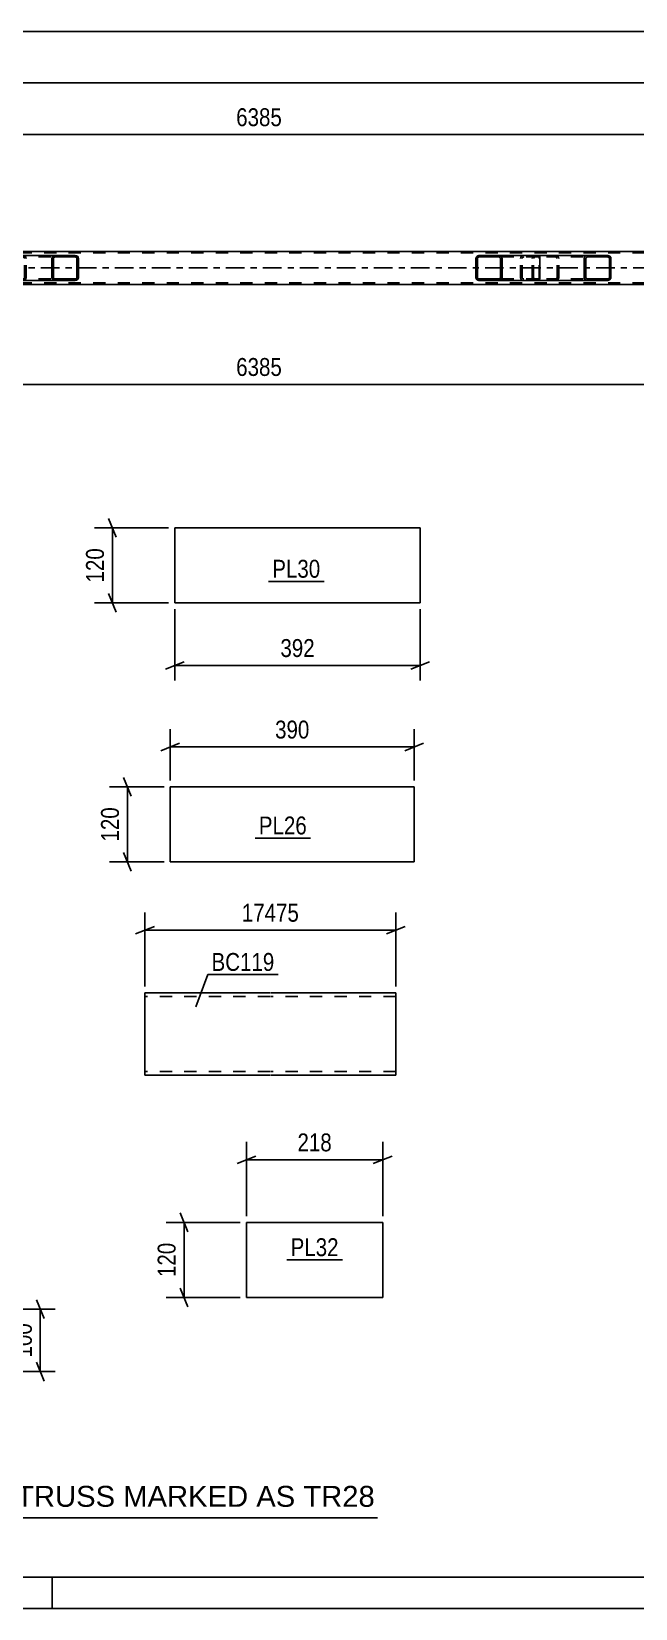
# Model space of a CAD drawing. Header units: millimetres. Extents: x 0 to 841, y 0 to 594.
# Drawn here: x 417.7 to 514.2, y 0 to 252 of the extents above; entities that cross this region are included whole.
import ezdxf

# ---------------------------------------------------------------- set-up
doc = ezdxf.new("R2010")
doc.units = ezdxf.units.MM
doc.linetypes.add('DXK_LINE_DOT2', pattern=[3.9198, 1.9599, -1.9599])
doc.linetypes.add('DXK_LINE_DOT3', pattern=[5.9187, 2.979, -0.9799, 0.9799, -0.9799])
doc.styles.add('Arial', font='arial.ttf', dxfattribs={"height": 0.2})
doc.styles.add('Arial Narrow', font='ARIALN.TTF', dxfattribs={"height": 0.2})

# ---------------------------------------------------------------- blocks, each defined once
blk = doc.blocks.new('Unknown-389678698-1133 - 46257')
at = {"color": 5, "linetype": 'Continuous'}
for p, q in [((5, 5), (836, 5)), ((421, 0), (421, 5)), ((0, 0), (841, 0))]:
    blk.add_line(p, q, dxfattribs=at)
blk = doc.blocks.new('Unknown-389678698-48744 - 46257')
at = {"color": 7, "linetype": 'Continuous'}
blk.add_line((403, 14.5), (473, 14.5), dxfattribs=at)
at = {"color": 7, "style": 'Arial'}
blk.add_text('ONE-TRUSS MARKED AS TR28', height=3.3428, dxfattribs=at).set_placement((403.54, 16.25))
blk = doc.blocks.new('Part-389678698-28687 - 28686')
at = {"color": 2, "linetype": 'Continuous'}
for p, q in [((439.86, 131.33), (439.86, 119.33)), ((439.86, 131.33), (478.87, 131.33)), ((478.87, 131.33), (478.87, 119.33)), ((439.86, 119.33), (478.87, 119.33))]:
    blk.add_line(p, q, dxfattribs=at)
blk = doc.blocks.new('Part-389678698-28695 - 28694')
at = {"color": 2, "linetype": 'Continuous'}
for p, q in [((440.6, 172.72), (440.6, 160.72)), ((440.6, 172.72), (479.83, 172.72)), ((479.83, 172.72), (479.83, 160.72)), ((440.6, 160.72), (479.83, 160.72))]:
    blk.add_line(p, q, dxfattribs=at)
blk = doc.blocks.new('Part-389678698-4607 - 4482')
at = {"color": 2, "linetype": 'Continuous'}
for p, q in [((580.96, 216.89), (331.54, 216.89)), ((580.96, 211.61), (331.54, 211.61))]:
    blk.add_line(p, q, dxfattribs=at)
at = {"color": 7, "linetype": 'DXK_LINE_DOT2'}
for p, q in [((731.32, 216.65), (64.04, 216.65)), ((731.32, 211.85), (64.04, 211.85))]:
    blk.add_line(p, q, dxfattribs=at)
at = {"color": 7, "linetype": 'DXK_LINE_DOT3'}
blk.add_line((64.04, 214.25), (731.32, 214.25), dxfattribs=at)
blk = doc.blocks.new('Part-389678698-4608 - 4482')
at = {"linetype": 'Continuous'}
h = blk.add_hatch(dxfattribs=at)
h.set_pattern_fill('', scale=0.7, style=0, pattern_type=0)
h.set_pattern_definition([(45, (425.1412, 215.9505), (-1.57154, 1.57154), [])])
h.paths.add_polyline_path([(425.18, 215.77), (425.14, 215.95), (425.03, 216.11), (424.86, 216.21), (424.67, 216.25), (421.43, 216.25), (421.24, 216.21), (421.07, 216.11), (420.96, 215.95), (420.92, 215.77), (420.92, 212.73), (420.96, 212.54), (421.07, 212.39), (421.24, 212.28), (421.43, 212.25), (424.67, 212.25), (424.86, 212.28), (425.03, 212.39), (425.14, 212.54), (425.18, 212.73)])
h.paths.add_polyline_path([(424.91, 212.64), (424.85, 212.56), (424.77, 212.51), (424.67, 212.49), (421.43, 212.49), (421.34, 212.51), (421.25, 212.56), (421.2, 212.64), (421.18, 212.73), (421.18, 215.77), (421.2, 215.86), (421.25, 215.94), (421.34, 215.99), (421.43, 216.01), (424.67, 216.01), (424.77, 215.99), (424.85, 215.94), (424.91, 215.86), (424.92, 215.77), (424.92, 212.73)])
at = {"color": 7, "linetype": 'DXK_LINE_DOT2'}
for p, q in [((412.57, 215.77), (412.61, 215.95)), ((412.57, 212.73), (412.57, 215.77)), ((412.85, 215.86), (412.83, 215.77)), ((412.83, 212.73), (412.83, 215.77)), ((412.9, 215.94), (412.85, 215.86)), ((412.89, 216.21), (413.08, 216.25)), ((412.99, 215.99), (412.9, 215.94)), ((413.08, 216.01), (412.99, 215.99)), ((416.32, 216.25), (413.08, 216.25)), ((424.67, 216.01), (413.08, 216.01)), ((416.32, 216.25), (416.52, 216.21)), ((416.42, 215.99), (416.32, 216.01)), ((416.5, 215.94), (416.42, 215.99)), ((416.56, 215.86), (416.5, 215.94)), ((416.58, 215.77), (416.56, 215.86)), ((416.58, 212.73), (416.58, 215.77)), ((416.79, 215.95), (416.83, 215.77)), ((416.83, 212.73), (416.83, 215.77)), ((424.67, 216.25), (421.43, 216.25)), ((412.61, 212.54), (412.57, 212.73)), ((412.83, 212.73), (412.85, 212.64)), ((412.85, 212.64), (412.9, 212.56)), ((413.08, 212.25), (412.89, 212.28)), ((412.9, 212.56), (412.99, 212.51)), ((412.99, 212.51), (413.08, 212.49)), ((424.67, 212.49), (413.08, 212.49)), ((416.32, 212.25), (413.08, 212.25)), ((416.32, 212.49), (416.42, 212.51)), ((416.52, 212.28), (416.32, 212.25)), ((416.42, 212.51), (416.5, 212.56)), ((416.5, 212.56), (416.56, 212.64)), ((416.56, 212.64), (416.58, 212.73)), ((416.83, 212.73), (416.79, 212.54)), ((424.67, 212.25), (421.43, 212.25))]:
    blk.add_line(p, q, dxfattribs=at)
at = {"color": 2, "linetype": 'Continuous'}
for p, q in [((421.43, 216.25), (413.57, 216.25)), ((420.96, 215.95), (420.92, 215.77)), ((420.92, 212.73), (420.92, 215.77)), ((421.18, 215.77), (421.2, 215.86)), ((421.18, 212.73), (421.18, 215.77)), ((421.2, 215.86), (421.25, 215.94)), ((421.43, 216.25), (421.24, 216.21)), ((421.25, 215.94), (421.34, 215.99)), ((421.34, 215.99), (421.43, 216.01)), ((421.43, 216.25), (424.67, 216.25)), ((421.43, 216.01), (424.67, 216.01)), ((424.86, 216.21), (424.67, 216.25)), ((424.67, 216.01), (424.77, 215.99)), ((424.77, 215.99), (424.85, 215.94)), ((424.85, 215.94), (424.91, 215.86)), ((424.91, 215.86), (424.92, 215.77)), ((424.92, 212.73), (424.92, 215.77)), ((425.18, 215.77), (425.14, 215.95)), ((425.18, 212.73), (425.18, 215.77)), ((421.43, 212.25), (413.57, 212.25)), ((420.92, 212.73), (420.96, 212.54)), ((421.2, 212.64), (421.18, 212.73)), ((421.25, 212.56), (421.2, 212.64)), ((421.24, 212.28), (421.43, 212.25)), ((421.34, 212.51), (421.25, 212.56)), ((421.43, 212.49), (421.34, 212.51)), ((421.43, 212.49), (424.67, 212.49)), ((421.43, 212.25), (424.67, 212.25)), ((424.77, 212.51), (424.67, 212.49)), ((424.67, 212.25), (424.86, 212.28)), ((424.85, 212.56), (424.77, 212.51)), ((424.91, 212.64), (424.85, 212.56)), ((424.92, 212.73), (424.91, 212.64)), ((425.14, 212.54), (425.18, 212.73))]:
    blk.add_line(p, q, dxfattribs=at)
at = {"color": 7, "linetype": 'DXK_LINE_DOT2'}
for centre, start, end in [((413.07, 215.75), 110.7584, 155.6801), ((416.34, 215.75), 24.32, 69.2417), ((413.07, 212.75), 204.32, 249.2417), ((416.34, 212.75), 290.7584, 335.6801)]:
    blk.add_arc(centre, 0.496, start, end, dxfattribs=at)
at = {"color": 2, "linetype": 'Continuous'}
for centre, start, end in [((421.41, 215.75), 110.7584, 155.6801), ((424.69, 215.75), 24.32, 69.2417), ((421.41, 212.75), 204.32, 249.2417), ((424.69, 212.75), 290.7584, 335.6801)]:
    blk.add_arc(centre, 0.496, start, end, dxfattribs=at)
blk = doc.blocks.new('Part-389678698-4609 - 4482')
at = {"linetype": 'Continuous'}
h = blk.add_hatch(dxfattribs=at)
h.set_pattern_fill('', scale=0.7, style=0, pattern_type=0)
h.set_pattern_definition([(45, (492.865, 215.9505), (-1.57154, 1.57154), [])])
h.paths.add_polyline_path([(492.9, 215.77), (492.86, 215.95), (492.76, 216.11), (492.59, 216.21), (492.4, 216.25), (489.22, 216.25), (489.02, 216.21), (488.86, 216.11), (488.75, 215.95), (488.71, 215.77), (488.71, 212.73), (488.75, 212.54), (488.86, 212.39), (489.02, 212.28), (489.22, 212.25), (492.4, 212.25), (492.59, 212.28), (492.76, 212.39), (492.86, 212.54), (492.9, 212.73)])
h.paths.add_polyline_path([(492.63, 212.64), (492.58, 212.56), (492.5, 212.51), (492.4, 212.49), (489.22, 212.49), (489.12, 212.51), (489.04, 212.56), (488.98, 212.64), (488.96, 212.73), (488.96, 215.77), (488.98, 215.86), (489.04, 215.94), (489.12, 215.99), (489.22, 216.01), (492.4, 216.01), (492.5, 215.99), (492.58, 215.94), (492.63, 215.86), (492.65, 215.77), (492.65, 212.73)])
at = {"color": 2, "linetype": 'Continuous'}
for p, q in [((488.75, 215.95), (488.71, 215.77)), ((488.71, 212.73), (488.71, 215.77)), ((488.96, 215.77), (488.98, 215.86)), ((488.96, 212.73), (488.96, 215.77)), ((488.98, 215.86), (489.04, 215.94)), ((489.22, 216.25), (489.02, 216.21)), ((489.04, 215.94), (489.12, 215.99)), ((489.12, 215.99), (489.22, 216.01)), ((489.22, 216.25), (492.4, 216.25)), ((489.22, 216.01), (492.4, 216.01)), ((498.7, 216.25), (492.4, 216.25)), ((492.59, 216.21), (492.4, 216.25)), ((492.4, 216.01), (492.5, 215.99)), ((492.5, 215.99), (492.58, 215.94)), ((492.58, 215.94), (492.63, 215.86)), ((492.63, 215.86), (492.65, 215.77)), ((492.65, 212.73), (492.65, 215.77)), ((492.9, 215.77), (492.86, 215.95)), ((492.9, 212.73), (492.9, 215.77)), ((498.7, 216.25), (498.8, 216.21)), ((498.8, 216.21), (498.89, 216.11)), ((498.89, 216.11), (498.95, 215.95)), ((498.95, 215.95), (498.97, 215.77)), ((498.97, 212.73), (498.97, 215.77)), ((488.71, 212.73), (488.75, 212.54)), ((488.98, 212.64), (488.96, 212.73)), ((489.04, 212.56), (488.98, 212.64)), ((489.02, 212.28), (489.22, 212.25)), ((489.12, 212.51), (489.04, 212.56)), ((489.22, 212.49), (489.12, 212.51)), ((489.22, 212.49), (492.4, 212.49)), ((489.22, 212.25), (492.4, 212.25)), ((492.5, 212.51), (492.4, 212.49)), ((492.4, 212.25), (492.59, 212.28)), ((498.7, 212.25), (492.4, 212.25)), ((492.58, 212.56), (492.5, 212.51)), ((492.63, 212.64), (492.58, 212.56)), ((492.65, 212.73), (492.63, 212.64)), ((492.86, 212.54), (492.9, 212.73)), ((498.8, 212.28), (498.7, 212.25)), ((498.89, 212.39), (498.8, 212.28)), ((498.95, 212.54), (498.89, 212.39)), ((498.97, 212.73), (498.95, 212.54))]:
    blk.add_line(p, q, dxfattribs=at)
at = {"color": 7, "linetype": 'DXK_LINE_DOT2'}
for p, q in [((492.4, 216.25), (489.22, 216.25)), ((498.7, 216.01), (489.22, 216.01)), ((495.86, 215.77), (495.9, 215.95)), ((495.86, 212.73), (495.86, 215.77)), ((496.13, 215.86), (496.11, 215.77)), ((496.11, 212.73), (496.11, 215.77)), ((496.19, 215.94), (496.13, 215.86)), ((496.17, 216.21), (496.37, 216.25)), ((496.19, 215.94), (496.21, 215.95)), ((496.21, 215.95), (496.27, 215.99)), ((496.27, 215.99), (496.37, 216.01)), ((497.71, 216.01), (497.71, 216.25)), ((498.75, 215.99), (498.7, 216.01)), ((498.8, 215.94), (498.75, 215.99)), ((498.83, 215.86), (498.8, 215.94)), ((498.84, 215.77), (498.83, 215.86)), ((498.84, 212.73), (498.84, 215.77)), ((498.7, 212.49), (489.22, 212.49)), ((492.4, 212.25), (489.22, 212.25)), ((495.9, 212.54), (495.86, 212.73)), ((496.11, 212.73), (496.13, 212.64)), ((496.13, 212.64), (496.19, 212.56)), ((496.37, 212.25), (496.17, 212.28)), ((496.19, 212.56), (496.21, 212.54)), ((496.21, 212.54), (496.27, 212.51)), ((496.27, 212.51), (496.37, 212.49)), ((497.71, 212.25), (497.71, 212.49)), ((498.7, 212.49), (498.75, 212.51)), ((498.75, 212.51), (498.8, 212.56)), ((498.8, 212.56), (498.83, 212.64)), ((498.83, 212.64), (498.84, 212.73))]:
    blk.add_line(p, q, dxfattribs=at)
at = {"color": 2, "linetype": 'Continuous'}
for centre, start, end in [((489.2, 215.75), 111.1941, 156.1506), ((492.41, 215.75), 23.8494, 68.8059), ((489.2, 212.74), 203.8494, 248.8059), ((492.41, 212.74), 291.1941, 336.1506)]:
    blk.add_arc(centre, 0.492, start, end, dxfattribs=at)
at = {"color": 7, "linetype": 'DXK_LINE_DOT2'}
for centre, start, end in [((496.35, 215.75), 111.1941, 156.1506), ((496.35, 212.74), 203.8495, 248.8059)]:
    blk.add_arc(centre, 0.492, start, end, dxfattribs=at)
blk = doc.blocks.new('Part-389678698-4709 - 4482')
at = {"linetype": 'Continuous'}
h = blk.add_hatch(dxfattribs=at)
h.set_pattern_fill('', scale=0.7, style=0, pattern_type=0)
h.set_pattern_definition([(45, (510.2755, 215.9505), (-1.57154, 1.57154), [])])
h.paths.add_polyline_path([(510.31, 215.77), (510.28, 215.95), (510.16, 216.11), (510, 216.21), (509.8, 216.25), (506.57, 216.25), (506.37, 216.21), (506.21, 216.11), (506.1, 215.95), (506.06, 215.77), (506.06, 212.73), (506.1, 212.54), (506.21, 212.39), (506.37, 212.28), (506.57, 212.25), (509.8, 212.25), (510, 212.28), (510.16, 212.39), (510.28, 212.54), (510.31, 212.73)])
h.paths.add_polyline_path([(510.04, 212.64), (509.98, 212.56), (509.9, 212.51), (509.8, 212.49), (506.57, 212.49), (506.47, 212.51), (506.39, 212.56), (506.33, 212.64), (506.31, 212.73), (506.31, 215.77), (506.33, 215.86), (506.39, 215.94), (506.47, 215.99), (506.57, 216.01), (509.8, 216.01), (509.9, 215.99), (509.98, 215.94), (510.04, 215.86), (510.06, 215.77), (510.06, 212.73)])
at = {"color": 7, "linetype": 'DXK_LINE_DOT2'}
for p, q in [((497.71, 215.77), (497.75, 215.95)), ((497.71, 212.73), (497.71, 215.77)), ((497.98, 215.86), (497.96, 215.77)), ((497.96, 212.73), (497.96, 215.77)), ((498.04, 215.94), (497.98, 215.86)), ((498.02, 216.21), (498.22, 216.25)), ((498.12, 215.99), (498.04, 215.94)), ((498.22, 216.01), (498.12, 215.99)), ((501.45, 216.25), (498.22, 216.25)), ((509.8, 216.01), (498.22, 216.01)), ((501.45, 216.25), (501.65, 216.21)), ((501.55, 215.99), (501.45, 216.01)), ((501.63, 215.94), (501.55, 215.99)), ((501.69, 215.86), (501.63, 215.94)), ((501.71, 215.77), (501.69, 215.86)), ((501.71, 212.73), (501.71, 215.77)), ((501.93, 215.95), (501.97, 215.77)), ((501.97, 212.73), (501.97, 215.77)), ((509.8, 216.25), (506.57, 216.25)), ((497.75, 212.54), (497.71, 212.73)), ((497.96, 212.73), (497.98, 212.64)), ((497.98, 212.64), (498.04, 212.56)), ((498.22, 212.25), (498.02, 212.28)), ((498.04, 212.56), (498.12, 212.51)), ((498.12, 212.51), (498.22, 212.49)), ((509.8, 212.49), (498.22, 212.49)), ((501.45, 212.25), (498.22, 212.25)), ((501.45, 212.49), (501.55, 212.51)), ((501.65, 212.28), (501.45, 212.25)), ((501.55, 212.51), (501.63, 212.56)), ((501.63, 212.56), (501.69, 212.64)), ((501.69, 212.64), (501.71, 212.73)), ((501.97, 212.73), (501.93, 212.54)), ((509.8, 212.25), (506.57, 212.25))]:
    blk.add_line(p, q, dxfattribs=at)
at = {"color": 2, "linetype": 'Continuous'}
for p, q in [((506.57, 216.25), (498.7, 216.25)), ((506.1, 215.95), (506.06, 215.77)), ((506.06, 212.73), (506.06, 215.77)), ((506.31, 215.77), (506.33, 215.86)), ((506.31, 212.73), (506.31, 215.77)), ((506.33, 215.86), (506.39, 215.94)), ((506.57, 216.25), (506.37, 216.21)), ((506.39, 215.94), (506.47, 215.99)), ((506.47, 215.99), (506.57, 216.01)), ((506.57, 216.25), (509.8, 216.25)), ((506.57, 216.01), (509.8, 216.01)), ((510, 216.21), (509.8, 216.25)), ((509.8, 216.01), (509.9, 215.99)), ((509.9, 215.99), (509.98, 215.94)), ((509.98, 215.94), (510.04, 215.86)), ((510.04, 215.86), (510.06, 215.77)), ((510.06, 212.73), (510.06, 215.77)), ((510.31, 215.77), (510.28, 215.95)), ((510.31, 212.73), (510.31, 215.77)), ((506.57, 212.25), (498.7, 212.25)), ((506.06, 212.73), (506.1, 212.54)), ((506.33, 212.64), (506.31, 212.73)), ((506.39, 212.56), (506.33, 212.64)), ((506.37, 212.28), (506.57, 212.25)), ((506.47, 212.51), (506.39, 212.56)), ((506.57, 212.49), (506.47, 212.51)), ((506.57, 212.49), (509.8, 212.49)), ((506.57, 212.25), (509.8, 212.25)), ((509.9, 212.51), (509.8, 212.49)), ((509.8, 212.25), (510, 212.28)), ((509.98, 212.56), (509.9, 212.51)), ((510.04, 212.64), (509.98, 212.56)), ((510.06, 212.73), (510.04, 212.64)), ((510.28, 212.54), (510.31, 212.73))]:
    blk.add_line(p, q, dxfattribs=at)
at = {"color": 7, "linetype": 'DXK_LINE_DOT2'}
for centre, start, end in [((498.2, 215.75), 110.7584, 155.6801), ((501.47, 215.75), 24.32, 69.2417), ((498.2, 212.75), 204.32, 249.2417), ((501.47, 212.75), 290.7584, 335.6801)]:
    blk.add_arc(centre, 0.496, start, end, dxfattribs=at)
at = {"color": 2, "linetype": 'Continuous'}
for centre, start, end in [((506.55, 215.75), 110.7584, 155.6801), ((509.82, 215.75), 24.32, 69.2417), ((506.55, 212.75), 204.32, 249.2417), ((509.82, 212.75), 290.7584, 335.6801)]:
    blk.add_arc(centre, 0.496, start, end, dxfattribs=at)
blk = doc.blocks.new('Part-389678698-28703 - 28702')
at = {"color": 2, "linetype": 'Continuous'}
for p, q in [((452.06, 61.71), (452.06, 49.71)), ((452.06, 61.71), (473.82, 61.71)), ((473.82, 61.71), (473.82, 49.71)), ((452.06, 49.71), (473.82, 49.71))]:
    blk.add_line(p, q, dxfattribs=at)
blk = doc.blocks.new('Part-389678698-28828 - 28827')
at = {"color": 2, "linetype": 'Continuous'}
for p, q in [((455.82, 98.41), (435.82, 98.41)), ((435.82, 86.41), (435.82, 98.41)), ((475.92, 98.41), (455.92, 98.41)), ((475.92, 85.21), (475.92, 98.41)), ((435.82, 85.56), (435.82, 86.41)), ((435.82, 85.3), (435.82, 85.56)), ((435.82, 85.21), (435.82, 85.3)), ((455.82, 85.21), (435.82, 85.21)), ((475.92, 85.21), (455.92, 85.21))]:
    blk.add_line(p, q, dxfattribs=at)
at = {"color": 7, "linetype": 'DXK_LINE_DOT2'}
for p, q in [((455.82, 97.81), (435.82, 97.81)), ((475.92, 97.81), (455.92, 97.81)), ((435.82, 85.85), (435.82, 86.41)), ((435.82, 85.81), (435.82, 85.85)), ((435.82, 85.81), (435.82, 85.85)), ((435.82, 85.56), (435.82, 85.85)), ((455.82, 85.81), (435.82, 85.81)), ((475.92, 85.81), (455.92, 85.81)), ((475.92, 85.81), (475.92, 85.85)), ((435.82, 85.21), (435.82, 85.21))]:
    blk.add_line(p, q, dxfattribs=at)
blk = doc.blocks.new('StraightDimension-389678698-28951 - 28686')
at = {"color": 7, "linetype": 'Continuous'}
for p, q in [((438.86, 131.33), (430.15, 131.33)), ((432.4, 132.83), (433.6, 129.83)), ((433, 119.33), (433, 131.33)), ((438.86, 119.33), (430.15, 119.33)), ((433.6, 117.83), (432.4, 120.83))]:
    blk.add_line(p, q, dxfattribs=at)
at = {"color": 0}
blk.add_wipeout([(432.25, 128.67), (428.05, 128.67), (428.05, 121.98), (432.25, 121.98)], dxfattribs=at)
at = {"color": 3, "style": 'Arial Narrow'}
blk.add_text('120', height=2.863, rotation=90.0002, dxfattribs=at).set_placement((431.65, 122.58))
blk = doc.blocks.new('StraightDimension-389678698-28955 - 28686')
at = {"color": 7, "linetype": 'Continuous'}
for p, q in [((439.86, 132.33), (439.86, 140.54)), ((478.87, 132.33), (478.87, 140.54)), ((441.36, 138.29), (438.36, 137.09)), ((439.86, 137.69), (478.87, 137.69)), ((477.37, 137.09), (480.37, 138.29))]:
    blk.add_line(p, q, dxfattribs=at)
at = {"color": 0}
blk.add_wipeout([(462.71, 138.44), (462.71, 142.64), (456.02, 142.64), (456.02, 138.44)], dxfattribs=at)
at = {"color": 3, "style": 'Arial Narrow'}
blk.add_text('390', height=2.863, dxfattribs=at).set_placement((456.62, 139.04))
blk = doc.blocks.new('StraightDimension-389678698-28963 - 28694')
at = {"color": 7, "linetype": 'Continuous'}
for p, q in [((440.6, 159.72), (440.6, 148.32)), ((479.83, 159.72), (479.83, 148.32)), ((442.1, 151.32), (439.1, 150.12)), ((478.33, 150.12), (481.33, 151.32)), ((440.6, 150.72), (479.83, 150.72))]:
    blk.add_line(p, q, dxfattribs=at)
at = {"color": 0}
blk.add_wipeout([(463.56, 151.47), (463.56, 155.67), (456.87, 155.67), (456.87, 151.47)], dxfattribs=at)
at = {"color": 3, "style": 'Arial Narrow'}
blk.add_text('392', height=2.863, dxfattribs=at).set_placement((457.47, 152.07))
blk = doc.blocks.new('StraightDimension-389678698-28959 - 28694')
at = {"color": 7, "linetype": 'Continuous'}
for p, q in [((430, 174.22), (431.2, 171.22)), ((439.6, 172.72), (427.75, 172.72)), ((430.6, 160.72), (430.6, 172.72)), ((431.2, 159.22), (430, 162.22)), ((439.6, 160.72), (427.75, 160.72))]:
    blk.add_line(p, q, dxfattribs=at)
at = {"color": 0}
blk.add_wipeout([(429.85, 170.06), (425.65, 170.06), (425.65, 163.38), (429.85, 163.38)], dxfattribs=at)
at = {"color": 3, "style": 'Arial Narrow'}
blk.add_text('120', height=2.863, rotation=90.0002, dxfattribs=at).set_placement((429.25, 163.98))
blk = doc.blocks.new('StraightDimension-389678698-4810 - 4482')
at = {"color": 7, "linetype": 'Continuous'}
for p, q in [((326.34, 226.29), (326.34, 238.41)), ((581.76, 226.29), (581.76, 238.41)), ((327.84, 236.16), (324.84, 234.96)), ((326.34, 235.56), (581.76, 235.56)), ((580.26, 234.96), (583.26, 236.16))]:
    blk.add_line(p, q, dxfattribs=at)
at = {"color": 0}
blk.add_wipeout([(458.31, 236.31), (458.31, 240.51), (449.8, 240.51), (449.8, 236.31)], dxfattribs=at)
at = {"color": 3, "style": 'Arial Narrow'}
blk.add_text('6385', height=2.863, dxfattribs=at).set_placement((450.4, 236.91))
blk = doc.blocks.new('StraightDimension-389678698-4907 - 4482')
at = {"color": 7, "linetype": 'Continuous'}
for p, q in [((326.34, 202.21), (326.34, 187.02)), ((581.76, 202.21), (581.76, 185.19)), ((327.84, 196.24), (324.84, 195.04)), ((326.34, 195.64), (581.76, 195.64)), ((580.26, 195.04), (583.26, 196.24))]:
    blk.add_line(p, q, dxfattribs=at)
at = {"color": 0}
blk.add_wipeout([(458.31, 196.39), (458.31, 200.59), (449.8, 200.59), (449.8, 196.39)], dxfattribs=at)
at = {"color": 0, "linetype": 'Continuous'}
blk.add_wipeout([(581.16, 194.93), (576.96, 194.93), (576.96, 184.59), (581.16, 184.59)], dxfattribs=at)
at = {"color": 3, "style": 'Arial Narrow'}
blk.add_text('6385', height=2.863, dxfattribs=at).set_placement((450.4, 196.99))
at = {"color": 3, "linetype": 'Continuous', "style": 'Arial Narrow'}
blk.add_text('13736', height=2.863, rotation=90.0002, dxfattribs=at).set_placement((580.56, 185.19))
blk = doc.blocks.new('StraightDimension-389678698-13700 - 4482')
at = {"color": 7, "linetype": 'Continuous'}
blk.add_line((55.42, 243.85), (731.32, 243.85), dxfattribs=at)
blk = doc.blocks.new('StraightDimension-389678698-28582 - 4482')
at = {"color": 7, "linetype": 'Continuous'}
blk.add_line((54.78, 252.04), (731.96, 252.04), dxfattribs=at)
blk = doc.blocks.new('StraightDimension-389678698-28967 - 28702')
at = {"color": 7, "linetype": 'Continuous'}
for p, q in [((441.46, 63.21), (442.66, 60.21)), ((451.06, 61.71), (439.21, 61.71)), ((442.06, 49.71), (442.06, 61.71)), ((442.66, 48.21), (441.46, 51.21)), ((451.06, 49.71), (439.21, 49.71))]:
    blk.add_line(p, q, dxfattribs=at)
at = {"color": 0}
blk.add_wipeout([(441.31, 59.06), (437.11, 59.06), (437.11, 52.37), (441.31, 52.37)], dxfattribs=at)
at = {"color": 3, "style": 'Arial Narrow'}
blk.add_text('120', height=2.863, rotation=90.0002, dxfattribs=at).set_placement((440.71, 52.97))
blk = doc.blocks.new('StraightDimension-389678698-28971 - 28702')
at = {"color": 7, "linetype": 'Continuous'}
for p, q in [((452.06, 62.71), (452.06, 74.56)), ((473.82, 62.71), (473.82, 74.56)), ((453.56, 72.31), (450.56, 71.11)), ((452.06, 71.71), (473.82, 71.71)), ((472.32, 71.11), (475.32, 72.31))]:
    blk.add_line(p, q, dxfattribs=at)
at = {"color": 0}
blk.add_wipeout([(466.28, 72.46), (466.28, 76.66), (459.6, 76.66), (459.6, 72.46)], dxfattribs=at)
at = {"color": 3, "style": 'Arial Narrow'}
blk.add_text('218', height=2.863, dxfattribs=at).set_placement((460.2, 73.06))
blk = doc.blocks.new('StraightDimension-389678698-29079 - 28742')
at = {"color": 7, "linetype": 'Continuous'}
for p, q in [((418.48, 49.35), (419.68, 46.35)), ((397.99, 47.85), (421.48, 47.85)), ((419.08, 37.85), (419.08, 47.85)), ((410.08, 37.85), (421.48, 37.85)), ((419.68, 36.35), (418.48, 39.35))]:
    blk.add_line(p, q, dxfattribs=at)
at = {"color": 0}
blk.add_wipeout([(418.33, 46.2), (414.13, 46.2), (414.13, 39.51), (418.33, 39.51)], dxfattribs=at)
at = {"color": 3, "style": 'Arial Narrow'}
blk.add_text('100', height=2.863, rotation=90.0002, dxfattribs=at).set_placement((417.73, 40.11))
blk = doc.blocks.new('StraightDimension-389678698-29103 - 28827')
at = {"color": 7, "linetype": 'Continuous'}
for p, q in [((435.82, 99.41), (435.82, 111.26)), ((475.92, 99.41), (475.92, 111.26)), ((437.32, 109.01), (434.32, 107.81)), ((435.82, 108.41), (475.92, 108.41)), ((474.42, 107.81), (477.42, 109.01))]:
    blk.add_line(p, q, dxfattribs=at)
at = {"color": 0}
blk.add_wipeout([(461.04, 109.16), (461.04, 113.36), (450.7, 113.36), (450.7, 109.16)], dxfattribs=at)
at = {"color": 3, "style": 'Arial Narrow'}
blk.add_text('17475', height=2.863, dxfattribs=at).set_placement((451.3, 109.76))
blk = doc.blocks.new('Mark-389678698-29436 - 28686')
at = {"color": 0}
blk.add_wipeout([(461.69, 123.71), (461.69, 126.71), (454.02, 126.71), (454.02, 123.71)], dxfattribs=at)
blk.add_wipeout([(461.69, 123.71), (461.69, 126.71), (454.02, 126.71), (454.02, 123.71)], dxfattribs=at)
at = {"color": 30, "linetype": 'Continuous'}
blk.add_line((453.42, 123.11), (462.29, 123.11), dxfattribs=at)
at = {"color": 3, "style": 'Arial Narrow'}
blk.add_text('PL26', height=2.863, dxfattribs=at).set_placement((454.02, 123.71))
blk = doc.blocks.new('Mark-389678698-29439 - 28694')
at = {"color": 0}
blk.add_wipeout([(463.84, 164.74), (463.84, 167.74), (456.17, 167.74), (456.17, 164.74)], dxfattribs=at)
blk.add_wipeout([(463.84, 164.74), (463.84, 167.74), (456.17, 167.74), (456.17, 164.74)], dxfattribs=at)
at = {"color": 30, "linetype": 'Continuous'}
blk.add_line((455.57, 164.14), (464.44, 164.14), dxfattribs=at)
at = {"color": 3, "style": 'Arial Narrow'}
blk.add_text('PL30', height=2.863, dxfattribs=at).set_placement((456.17, 164.74))
blk = doc.blocks.new('Mark-389678698-29442 - 28702')
at = {"color": 0}
blk.add_wipeout([(466.78, 56.31), (466.78, 59.31), (459.1, 59.31), (459.1, 56.31)], dxfattribs=at)
blk.add_wipeout([(466.78, 56.31), (466.78, 59.31), (459.1, 59.31), (459.1, 56.31)], dxfattribs=at)
at = {"color": 30, "linetype": 'Continuous'}
blk.add_line((458.5, 55.71), (467.38, 55.71), dxfattribs=at)
at = {"color": 3, "style": 'Arial Narrow'}
blk.add_text('PL32', height=2.863, dxfattribs=at).set_placement((459.1, 56.31))
blk = doc.blocks.new('Mark-389678698-35095 - 28827')
at = {"color": 0}
blk.add_wipeout([(456.51, 101.9), (456.51, 104.9), (446.46, 104.9), (446.46, 101.9)], dxfattribs=at)
blk.add_wipeout([(456.51, 101.9), (456.51, 104.9), (446.46, 104.9), (446.46, 101.9)], dxfattribs=at)
at = {"color": 30, "linetype": 'Continuous'}
for p, q in [((443.94, 96.15), (445.86, 101.3)), ((445.86, 101.3), (457.11, 101.3))]:
    blk.add_line(p, q, dxfattribs=at)
at = {"color": 3, "style": 'Arial Narrow'}
blk.add_text('BC119', height=2.863, dxfattribs=at).set_placement((446.46, 101.9))

msp = doc.modelspace()

# ---------------------------------------------------------------- block references
for name in ['Unknown-389678698-1133 - 46257', 'Part-389678698-4607 - 4482', 'Part-389678698-4608 - 4482', 'Part-389678698-4609 - 4482', 'Part-389678698-4709 - 4482', 'Part-389678698-28695 - 28694', 'Part-389678698-28687 - 28686', 'Part-389678698-28828 - 28827', 'Part-389678698-28703 - 28702', 'Unknown-389678698-48744 - 46257']:
    msp.add_blockref(name, (0, 0))

# ---------------------------------------------------------------- next in the draw order: block references
for name in ['StraightDimension-389678698-4810 - 4482', 'StraightDimension-389678698-4907 - 4482', 'Mark-389678698-29439 - 28694', 'StraightDimension-389678698-28963 - 28694', 'StraightDimension-389678698-28951 - 28686', 'Mark-389678698-29436 - 28686', 'StraightDimension-389678698-29103 - 28827', 'StraightDimension-389678698-28967 - 28702', 'Mark-389678698-29442 - 28702', 'StraightDimension-389678698-29079 - 28742']:
    msp.add_blockref(name, (0, 0))

# ---------------------------------------------------------------- next in the draw order: block references
for name in ['StraightDimension-389678698-13700 - 4482', 'StraightDimension-389678698-28959 - 28694', 'StraightDimension-389678698-28955 - 28686', 'Mark-389678698-35095 - 28827', 'StraightDimension-389678698-28971 - 28702']:
    msp.add_blockref(name, (0, 0))

# ---------------------------------------------------------------- next in the draw order: block references
msp.add_blockref('StraightDimension-389678698-28582 - 4482', (0, 0))

doc.saveas('drawing.dxf')
